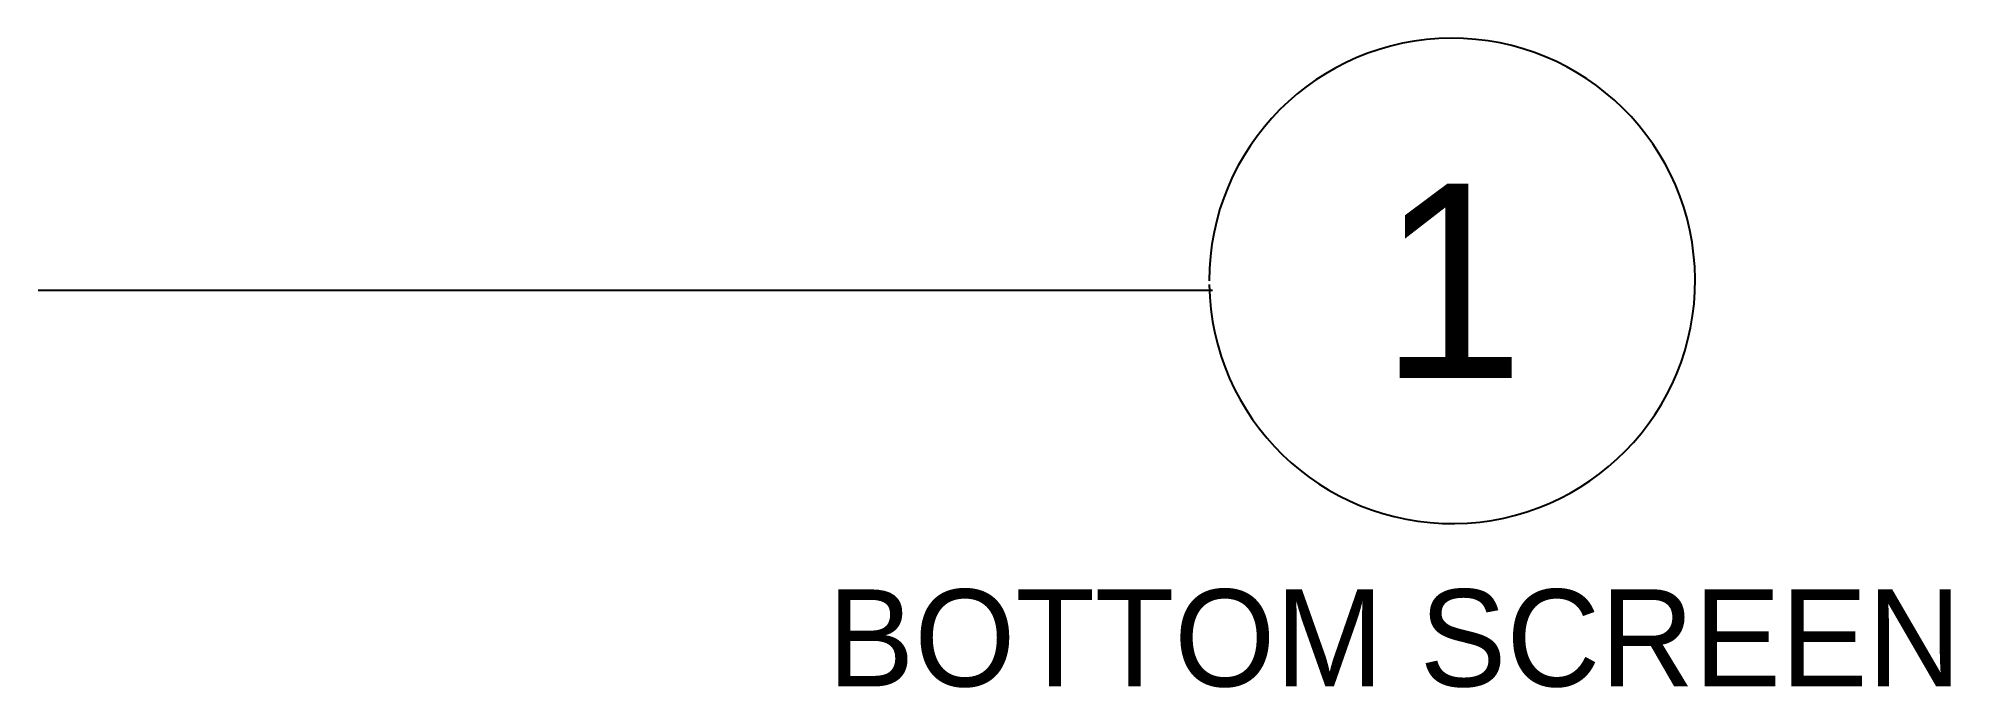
# Model space of a CAD drawing. Extents: x -29.1 to 10.3, y -8.4 to 5.
import ezdxf
from ezdxf.enums import TextEntityAlignment as Align

# ---------------------------------------------------------------- set-up
doc = ezdxf.new("R2010")
doc.units = 0
doc.layers.add('ST-LIST', color=7, linetype='CONTINUOUS')

msp = doc.modelspace()

# ---------------------------------------------------------------- linework, layer by layer
at = {"layer": 'ST-LIST', "color": 0}
msp.add_lwpolyline([(-29.094, -0.191), (-4.934, -0.191)], dxfattribs=at)
msp.add_arc((0, 0), 5, 180.8771, 180.009, dxfattribs=at)

# ---------------------------------------------------------------- texts
msp.add_text('1', height=4, dxfattribs=at).set_placement((0, 0), align=Align.MIDDLE)
msp.add_text('BOTTOM SCREEN', height=2, dxfattribs=at).set_placement((-12.85, -8.355))

doc.saveas('drawing.dxf')
